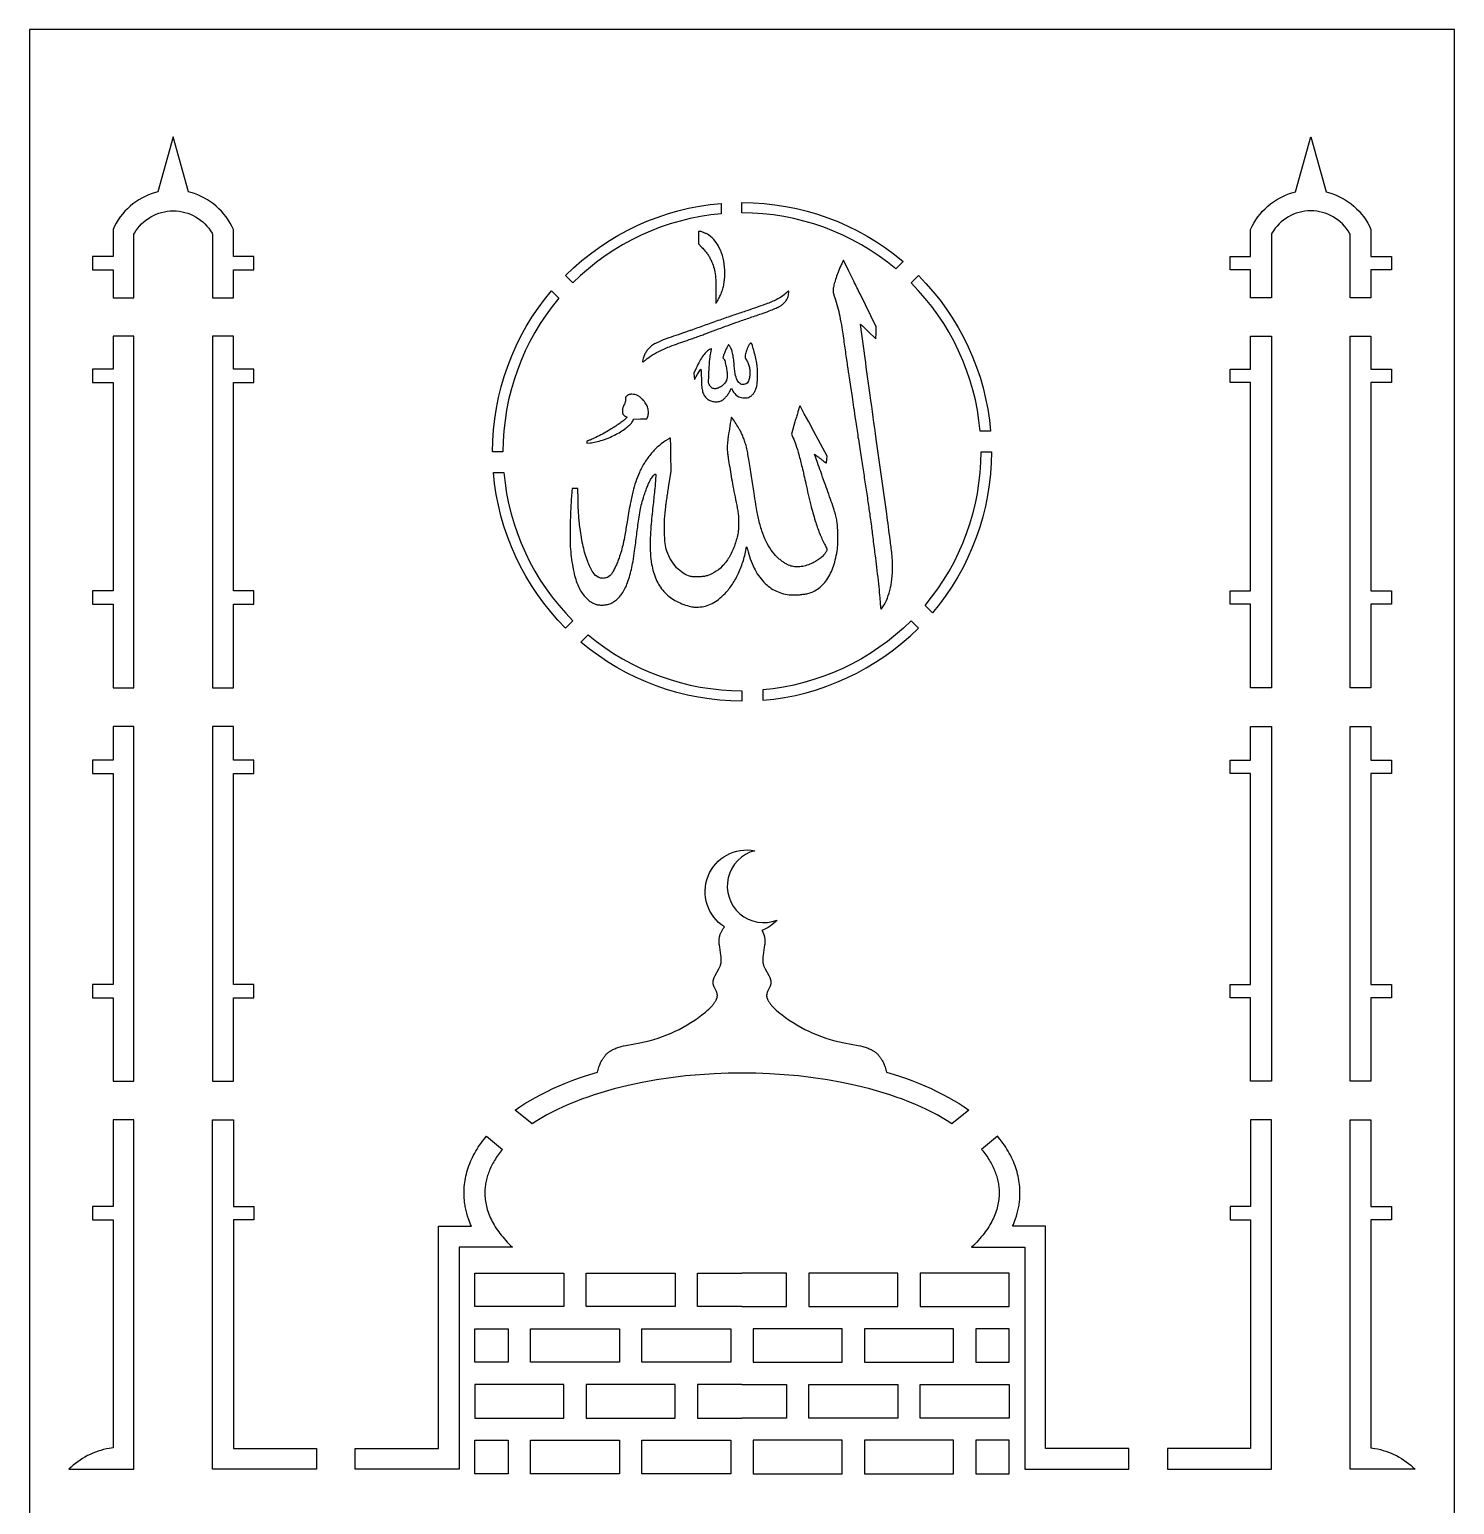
# Model space of a CAD drawing. Header units: millimetres. Extents: x 1061 to 2021, y 96 to 2096.
# Drawn here: x 1061 to 2021, y 1102 to 2096 of the extents above; entities that cross this region are included whole.
import ezdxf

# ---------------------------------------------------------------- set-up
doc = ezdxf.new("R2010")
doc.units = ezdxf.units.MM
doc.layers.add('DEFAULT_LAYER', color=1, linetype='Continuous')

msp = doc.modelspace()

# ---------------------------------------------------------------- linework, layer by layer
at = {"layer": 'DEFAULT_LAYER'}
for points in [[(1061.38, 96.32), (2021.38, 96.32), (2021.38, 2096.32), (1061.38, 2096.32)], [(1131.64, 1889.52), (1117.64, 1889.52), (1117.64, 1867.29), (1103.89, 1867.29), (1103.89, 1858.29), (1117.64, 1858.29), (1117.64, 1717.92), (1103.89, 1717.92), (1103.89, 1708.92), (1117.64, 1708.92), (1117.64, 1652.61), (1131.64, 1652.61)], [(1198.74, 1889.52), (1184.74, 1889.52), (1184.74, 1652.61), (1198.74, 1652.61), (1198.74, 1708.92), (1212.49, 1708.92), (1212.49, 1717.92), (1198.74, 1717.92), (1198.74, 1858.29), (1212.49, 1858.29), (1212.49, 1867.29), (1198.74, 1867.29)], [(1884.03, 1889.52), (1898.03, 1889.52), (1898.03, 1652.61), (1884.03, 1652.61), (1884.03, 1708.92), (1870.27, 1708.92), (1870.27, 1717.92), (1884.03, 1717.92), (1884.03, 1858.29), (1870.27, 1858.29), (1870.27, 1867.29), (1884.03, 1867.29)], [(1951.12, 1889.52), (1965.12, 1889.52), (1965.12, 1867.29), (1978.88, 1867.29), (1978.88, 1858.29), (1965.12, 1858.29), (1965.12, 1717.92), (1978.88, 1717.92), (1978.88, 1708.92), (1965.12, 1708.92), (1965.12, 1652.61), (1951.12, 1652.61)], [(1117.64, 1387.43), (1131.64, 1387.43), (1131.64, 1626.61), (1117.64, 1626.61), (1117.64, 1603.87), (1103.89, 1603.87), (1103.89, 1594.87), (1117.64, 1594.87), (1117.64, 1452.59), (1103.89, 1452.59), (1103.89, 1443.59), (1117.64, 1443.59)], [(1184.74, 1387.43), (1198.74, 1387.43), (1198.74, 1443.59), (1212.49, 1443.59), (1212.49, 1452.59), (1198.74, 1452.59), (1198.74, 1594.87), (1212.49, 1594.87), (1212.49, 1603.87), (1198.74, 1603.87), (1198.74, 1626.61), (1184.74, 1626.61)], [(1898.03, 1387.43), (1884.03, 1387.43), (1884.03, 1443.59), (1870.27, 1443.59), (1870.27, 1452.59), (1884.03, 1452.59), (1884.03, 1594.87), (1870.27, 1594.87), (1870.27, 1603.87), (1884.03, 1603.87), (1884.03, 1626.61), (1898.03, 1626.61)], [(1965.12, 1387.43), (1951.12, 1387.43), (1951.12, 1626.61), (1965.12, 1626.61), (1965.12, 1603.87), (1978.88, 1603.87), (1978.88, 1594.87), (1965.12, 1594.87), (1965.12, 1452.59), (1978.88, 1452.59), (1978.88, 1443.59), (1965.12, 1443.59)], [(1184.74, 1125.9), (1184.74, 1361.43), (1198.74, 1361.43), (1198.74, 1302.92), (1212.49, 1302.92), (1212.49, 1293.92), (1198.74, 1293.92), (1198.74, 1139.9), (1254.81, 1139.9), (1254.81, 1125.9)], [(1898.03, 1125.9), (1898.03, 1361.43), (1884.03, 1361.43), (1884.03, 1302.92), (1870.27, 1302.92), (1870.27, 1293.92), (1884.03, 1293.92), (1884.03, 1139.9), (1827.95, 1139.9), (1827.95, 1125.9)], [(1369.16, 1350.38), (1380, 1341.53), (1379.24, 1340.6), (1378.51, 1339.67), (1377.8, 1338.75), (1377.12, 1337.82), (1376.46, 1336.89), (1375.83, 1335.96), (1375.23, 1335.02), (1374.65, 1334.09), (1374.1, 1333.16), (1373.57, 1332.23), (1373.07, 1331.29), (1372.6, 1330.36), (1372.15, 1329.43), (1371.72, 1328.5), (1371.32, 1327.57), (1370.95, 1326.64), (1370.59, 1325.71), (1370.27, 1324.79), (1369.96, 1323.87), (1369.69, 1322.94), (1369.43, 1322.02), (1369.2, 1321.11), (1368.99, 1320.19), (1368.8, 1319.28), (1368.64, 1318.37), (1368.5, 1317.46), (1368.38, 1316.56), (1368.29, 1315.66), (1368.21, 1314.76), (1368.16, 1313.87), (1368.13, 1312.98), (1368.12, 1312.1), (1368.14, 1311), (1368.18, 1309.9), (1368.26, 1308.79), (1368.38, 1307.67), (1368.53, 1306.55), (1368.71, 1305.43), (1368.93, 1304.3), (1369.18, 1303.17), (1369.47, 1302.03), (1369.79, 1300.89), (1370.15, 1299.75), (1370.55, 1298.6), (1370.98, 1297.46), (1371.46, 1296.31), (1371.97, 1295.15), (1372.51, 1294), (1373.1, 1292.85), (1373.73, 1291.69), (1374.39, 1290.54), (1375.1, 1289.38), (1375.84, 1288.23), (1376.63, 1287.07), (1377.45, 1285.92), (1378.31, 1284.77), (1379.22, 1283.62), (1380.16, 1282.48), (1381.15, 1281.34), (1382.17, 1280.2), (1383.24, 1279.06), (1384.34, 1277.93), (1385.49, 1276.81), (1386.67, 1275.69), (1350.88, 1275.69), (1350.88, 1125.9), (1280.81, 1125.9), (1280.81, 1139.9), (1336.88, 1139.9), (1336.88, 1289.69), (1359.07, 1289.69), (1358.52, 1290.95), (1358, 1292.22), (1357.51, 1293.5), (1357.05, 1294.79), (1356.46, 1296.6), (1355.94, 1298.43), (1355.48, 1300.26), (1355.28, 1301.17), (1355.09, 1302.1), (1354.92, 1303.01), (1354.77, 1303.92), (1354.63, 1304.84), (1354.51, 1305.76), (1354.4, 1306.67), (1354.32, 1307.59), (1354.24, 1308.5), (1354.19, 1309.42), (1354.15, 1310.45), (1354.12, 1311.49), (1354.12, 1312.52), (1354.14, 1313.56), (1354.2, 1314.97), (1354.3, 1316.37), (1354.43, 1317.77), (1354.6, 1319.17), (1354.82, 1320.6), (1355.08, 1322.02), (1355.37, 1323.44), (1355.7, 1324.85), (1356.08, 1326.28), (1356.5, 1327.71), (1356.95, 1329.12), (1357.44, 1330.52), (1357.99, 1331.95), (1358.57, 1333.36), (1359.19, 1334.76), (1359.84, 1336.14), (1360.55, 1337.55), (1361.29, 1338.94), (1362.06, 1340.31), (1362.87, 1341.67), (1363.74, 1343.05), (1364.64, 1344.4), (1365.58, 1345.74), (1366.54, 1347.06), (1367.61, 1348.46)], [(1713.61, 1350.38), (1702.76, 1341.53), (1703.52, 1340.6), (1704.26, 1339.67), (1704.96, 1338.75), (1705.65, 1337.82), (1706.3, 1336.89), (1706.93, 1335.96), (1707.53, 1335.02), (1708.11, 1334.09), (1708.66, 1333.16), (1709.19, 1332.23), (1709.69, 1331.29), (1710.17, 1330.36), (1710.62, 1329.43), (1711.04, 1328.5), (1711.44, 1327.57), (1711.82, 1326.64), (1712.17, 1325.71), (1712.5, 1324.79), (1712.8, 1323.87), (1713.08, 1322.94), (1713.33, 1322.02), (1713.57, 1321.11), (1713.77, 1320.19), (1713.96, 1319.28), (1714.12, 1318.37), (1714.26, 1317.46), (1714.38, 1316.56), (1714.48, 1315.66), (1714.55, 1314.76), (1714.6, 1313.87), (1714.63, 1312.98), (1714.65, 1312.1), (1714.63, 1311), (1714.58, 1309.9), (1714.5, 1308.79), (1714.39, 1307.67), (1714.24, 1306.55), (1714.06, 1305.43), (1713.84, 1304.3), (1713.59, 1303.17), (1713.3, 1302.03), (1712.97, 1300.89), (1712.61, 1299.75), (1712.22, 1298.6), (1711.78, 1297.46), (1711.31, 1296.31), (1710.8, 1295.15), (1710.25, 1294), (1709.66, 1292.85), (1709.04, 1291.69), (1708.37, 1290.54), (1707.67, 1289.38), (1706.92, 1288.23), (1706.14, 1287.07), (1705.31, 1285.92), (1704.45, 1284.77), (1703.55, 1283.62), (1702.6, 1282.48), (1701.62, 1281.34), (1700.59, 1280.2), (1699.53, 1279.06), (1698.42, 1277.93), (1697.28, 1276.81), (1696.09, 1275.69), (1731.88, 1275.69), (1731.88, 1125.9), (1801.95, 1125.9), (1801.95, 1139.9), (1745.88, 1139.9), (1745.88, 1289.69), (1723.69, 1289.69), (1724.24, 1290.95), (1724.76, 1292.22), (1725.26, 1293.5), (1725.72, 1294.79), (1726.3, 1296.6), (1726.83, 1298.43), (1727.28, 1300.26), (1727.49, 1301.17), (1727.67, 1302.1), (1727.84, 1303.01), (1728, 1303.92), (1728.14, 1304.84), (1728.26, 1305.76), (1728.36, 1306.67), (1728.45, 1307.59), (1728.52, 1308.5), (1728.58, 1309.42), (1728.62, 1310.45), (1728.64, 1311.49), (1728.64, 1312.52), (1728.62, 1313.56), (1728.57, 1314.97), (1728.47, 1316.37), (1728.33, 1317.77), (1728.16, 1319.17), (1727.94, 1320.6), (1727.69, 1322.02), (1727.4, 1323.44), (1727.06, 1324.85), (1726.68, 1326.28), (1726.27, 1327.71), (1725.81, 1329.12), (1725.32, 1330.52), (1724.78, 1331.95), (1724.19, 1333.36), (1723.58, 1334.76), (1722.93, 1336.14), (1722.22, 1337.55), (1721.48, 1338.94), (1720.7, 1340.31), (1719.89, 1341.67), (1719.02, 1343.05), (1718.12, 1344.4), (1717.19, 1345.74), (1716.23, 1347.06), (1715.16, 1348.46)], [(1361.38, 1258.11), (1421.38, 1258.11), (1421.38, 1235.56), (1361.38, 1235.56)], [(1496.38, 1258.11), (1496.38, 1235.56), (1436.38, 1235.56), (1436.38, 1258.11)], [(1586.38, 1258.11), (1586.38, 1235.56), (1646.38, 1235.56), (1646.38, 1258.11)], [(1721.38, 1258.11), (1661.38, 1258.11), (1661.38, 1235.56), (1721.38, 1235.56)], [(1361.38, 1220.56), (1383.88, 1220.56), (1383.88, 1198.01), (1361.38, 1198.01)], [(1458.88, 1198.01), (1398.88, 1198.01), (1398.88, 1220.56), (1458.88, 1220.56)], [(1533.88, 1198.01), (1473.88, 1198.01), (1473.88, 1220.56), (1533.88, 1220.56)], [(1548.88, 1198.01), (1608.88, 1198.01), (1608.88, 1220.56), (1548.88, 1220.56)], [(1623.88, 1198.01), (1683.88, 1198.01), (1683.88, 1220.56), (1623.88, 1220.56)], [(1721.38, 1220.56), (1698.88, 1220.56), (1698.88, 1198.01), (1721.38, 1198.01)], [(1421.38, 1183.01), (1361.38, 1183.01), (1361.38, 1160.45), (1421.38, 1160.45)], [(1496.38, 1183.01), (1436.38, 1183.01), (1436.38, 1160.45), (1496.38, 1160.45)], [(1586.38, 1183.01), (1646.38, 1183.01), (1646.38, 1160.45), (1586.38, 1160.45)], [(1661.38, 1183.01), (1721.38, 1183.01), (1721.38, 1160.45), (1661.38, 1160.45)], [(1361.38, 1145.45), (1383.88, 1145.45), (1383.88, 1122.9), (1361.38, 1122.9)], [(1458.88, 1122.9), (1398.88, 1122.9), (1398.88, 1145.45), (1458.88, 1145.45)], [(1533.88, 1122.9), (1473.88, 1122.9), (1473.88, 1145.45), (1533.88, 1145.45)], [(1548.88, 1122.9), (1608.88, 1122.9), (1608.88, 1145.45), (1548.88, 1145.45)], [(1623.88, 1122.9), (1683.88, 1122.9), (1683.88, 1145.45), (1623.88, 1145.45)], [(1721.38, 1145.45), (1698.88, 1145.45), (1698.88, 1122.9), (1721.38, 1122.9)]]:
    msp.add_lwpolyline(points, close=True, dxfattribs=at)
for points in [[(1146.28, 1986.42, 0.225826), (1117.64, 1961.46), (1117.64, 1943.26), (1103.89, 1943.26), (1103.89, 1934.26), (1117.64, 1934.26), (1117.64, 1915.52), (1131.64, 1915.52), (1131.64, 1958.28), (1132.04, 1958.98, -0.576713), (1184.33, 1958.98), (1184.74, 1958.28), (1184.74, 1915.52), (1198.74, 1915.52), (1198.74, 1934.26), (1212.49, 1934.26), (1212.49, 1943.26), (1198.74, 1943.26), (1198.74, 1961.46, 0.225826), (1170.1, 1986.42), (1168.46, 1986.88), (1158.19, 2024.07), (1147.91, 1986.88)], [(1936.48, 1986.42, -0.225826), (1965.12, 1961.46), (1965.12, 1943.26), (1978.88, 1943.26), (1978.88, 1934.26), (1965.12, 1934.26), (1965.12, 1915.52), (1951.12, 1915.52), (1951.12, 1958.28), (1950.72, 1958.98, 0.576713), (1898.43, 1958.98), (1898.03, 1958.28), (1898.03, 1915.52), (1884.03, 1915.52), (1884.03, 1934.26), (1870.27, 1934.26), (1870.27, 1943.26), (1884.03, 1943.26), (1884.03, 1961.46, -0.225826), (1912.67, 1986.42), (1914.3, 1986.88), (1924.58, 2024.07), (1934.85, 1986.88)], [(1527.38, 1979.14), (1527.38, 1972.11, 0.176384), (1427.51, 1925.55), (1422.56, 1930.5, -0.177321)], [(1541.38, 1972.72), (1541.38, 1979.72, -0.177321), (1649.89, 1939.99), (1644.92, 1935.02, 0.176384)], [(1511.99, 1956.1), (1511.99, 1951.96), (1514.38, 1949.45, -0.013565), (1516.45, 1947.15, -0.022417), (1518.05, 1945.09, -0.024178), (1519.38, 1943.01, -0.019694), (1520.6, 1940.66, -0.038902), (1522.24, 1936.35, -0.03519), (1523.26, 1931.7, -0.028396), (1523.76, 1926.1, -0.013355), (1523.79, 1918.84, 0.001312), (1523.74, 1916.15, 0.002189), (1523.71, 1913.89, 0.000193), (1523.7, 1911.87, 0.416315), (1523.73, 1911.83, 0.268562), (1524.04, 1912.01, 0.002774), (1525.33, 1914.28, 0.009181), (1526.52, 1916.49, 0.023381), (1527.27, 1918.15, 0.024089), (1528.42, 1921.48, 0.025964), (1529.21, 1924.83, 0.025128), (1529.66, 1928.34, 0.01996), (1529.82, 1932.16, 0.04627), (1529.06, 1940.22, 0.055096), (1526.84, 1947.53, 0.060705), (1523.34, 1953.55, 0.084267), (1518.8, 1957.81, 0.029024), (1517.27, 1958.71, 0.023095), (1515.52, 1959.5, 0.023099), (1513.87, 1960.07, 0.071516), (1512.7, 1960.23), (1511.99, 1960.23)], [(1607.9, 1936.99, 0.010163), (1605.89, 1932.16, 0.015606), (1604.37, 1927.89, 0.018146), (1603.33, 1924.2, 0.033962), (1602.8, 1921.15, 0.028776), (1602.75, 1920.01, 0.045418), (1602.85, 1919.04, 0.027752), (1603.16, 1917.81, 0.004832), (1603.9, 1915.54, -0.015785), (1605.73, 1909.43, -0.014698), (1607.23, 1903.07, -0.011172), (1608.65, 1895.23, -0.004271), (1610.29, 1884.27, 0.000405), (1611.02, 1879.12, 0.00035), (1611.8, 1873.72, 0.000352), (1612.5, 1868.82, 0.001028), (1613, 1865.44, -0.000376), (1613.54, 1861.8), (1614.45, 1855.67), (1615.49, 1848.62), (1616.54, 1841.53, 0.000947), (1617.79, 1833.08, 0.000389), (1619.53, 1821.64, 0.000385), (1621.41, 1809.37, 0.000495), (1623.16, 1798.08, -0.001082), (1624.82, 1787.3, -0.001095), (1626.42, 1776.55, -0.001065), (1627.78, 1767.2, -0.004477), (1628.53, 1761.57, 0.000287), (1629.13, 1756.82, 0.00016), (1629.86, 1751.03, 0.000159), (1630.6, 1745.17, 0.000258), (1631.23, 1740.2, -0.002756), (1632.27, 1731.69, -0.002403), (1633.27, 1722.77, -0.002377), (1634.09, 1714.75, -0.007966), (1634.52, 1709.49, 0.003972), (1634.74, 1706.56, 0.146874), (1634.98, 1705.94, 0.4864), (1635.36, 1705.94, 0.019354), (1636.29, 1707.23, 0.053372), (1639.34, 1713.05, 0.040719), (1641.42, 1719.93, 0.035718), (1642.56, 1727.95, 0.024137), (1642.76, 1737.19, 0.02107), (1642.37, 1742.88, 0.004959), (1641.22, 1752.36, 0.001825), (1638.85, 1769.87, 0.000121), (1631.84, 1820.28, -0.000185), (1627.72, 1849.92, -0.000309), (1624.27, 1874.88), (1621.16, 1897.54, -0.234653), (1621.2, 1897.67, -0.404648), (1621.31, 1897.68, -0.000721), (1622.79, 1896.29, -0.004233), (1624.45, 1894.7, -0.002539), (1626.4, 1892.78), (1631.46, 1887.75), (1631.66, 1891.81), (1631.85, 1895.87), (1620.91, 1918.09, 0.000346), (1616.7, 1926.62, 0.000567), (1613.12, 1933.85), (1609.9, 1940.33, 0.076966), (1609.76, 1940.52, 0.504258), (1609.63, 1940.51, 0.005181), (1609.13, 1939.57, 0.010993), (1608.55, 1938.41, 0.006338)], [(1655.25, 1925.55), (1660.2, 1930.5, -0.177321), (1708.84, 1825.68), (1701.81, 1825.68, 0.176384)], [(1380.34, 1811.68), (1373.34, 1811.68, -0.177321), (1413.07, 1920.19), (1418.04, 1915.22, 0.176384)], [(1571.25, 1918.88, -0.07006), (1567.96, 1916.16, -0.032023), (1563.03, 1913.54, -0.020366), (1555.61, 1910.55, -0.005675), (1543.76, 1906.47, 0.002636), (1535.58, 1903.71, 0.001822), (1526.34, 1900.5, 0.001793), (1516.91, 1897.15, 0.002182), (1508.1, 1893.94, -0.00341), (1505.86, 1893.13, -0.002116), (1503.23, 1892.22, -0.002122), (1500.62, 1891.33, -0.003832), (1498.47, 1890.63, 0.00778), (1492.1, 1888.5, 0.014349), (1487.01, 1886.53, 0.01734), (1483.08, 1884.73, 0.046227), (1480.46, 1883.09, 0.042578), (1478.56, 1881.37, 0.042207), (1476.96, 1879.34, 0.04182), (1475.72, 1877.06, 0.040206), (1474.86, 1874.57, 0.006501), (1474.4, 1872.69, 0.304794), (1474.53, 1872.34, 0.334448), (1474.89, 1872.35, 0.007231), (1476.32, 1873.53, -0.038542), (1481.05, 1876.96, -0.028583), (1486.74, 1880.02, -0.020236), (1494.43, 1883.24, -0.006998), (1505.78, 1887.28, 0.002366), (1509.05, 1888.41, 0.0018), (1512.61, 1889.67, 0.001819), (1515.95, 1890.88, 0.004263), (1518.43, 1891.81, -0.002335), (1525.45, 1894.49, -0.002893), (1532.01, 1896.91, -0.00272), (1538.91, 1899.37, -0.001709), (1547.01, 1902.18, 0.00195), (1555.6, 1905.15, 0.007467), (1560.91, 1907.11, 0.011735), (1564.5, 1908.59, 0.029969), (1567.01, 1909.88, 0.035454), (1568.57, 1910.96, 0.032681), (1570, 1912.27, 0.033657), (1571.21, 1913.71, 0.045595), (1572.08, 1915.17, 0.051154), (1572.52, 1916.4, 0.026914), (1572.82, 1917.99, 0.020212), (1572.96, 1919.5, 0.234048), (1572.74, 1920.03, 0.32657), (1572.58, 1920.04, 0.025212), (1572.2, 1919.78, 0.026851), (1571.74, 1919.39, 0.016604)], [(1546.67, 1884.37, 0.064028), (1546.02, 1883.47, 0.015032), (1545.18, 1881.81, 0.016248), (1544.4, 1879.99, 0.028155), (1543.88, 1878.42, 0.025981), (1543.55, 1876.86, 0.064129), (1543.52, 1875.69, 0.073631), (1543.78, 1874.65, 0.043781), (1544.38, 1873.52, -0.05092), (1545.54, 1871.21, -0.040339), (1546.33, 1868.53, -0.039447), (1546.68, 1865.69, -0.042816), (1546.57, 1862.9, -0.030809), (1546.07, 1860.24, -0.089472), (1545.3, 1858.55, -0.123727), (1544.16, 1857.54, -0.090567), (1542.53, 1857.05, -0.185831), (1540.04, 1857.7, -0.131029), (1538.19, 1859.96, -0.066963), (1536.88, 1864.28, -0.018036), (1536, 1871.41, 0.013455), (1535.5, 1875.74, 0.030509), (1534.84, 1878.97, 0.040478), (1533.96, 1881.42, 0.066018), (1532.8, 1883.29), (1532.23, 1883.99), (1531.06, 1881.67, 0.010085), (1530.56, 1880.63, 0.006527), (1530.02, 1879.4, 0.006561), (1529.53, 1878.18, 0.01233), (1529.17, 1877.19), (1528.44, 1875.03), (1529.07, 1874.36, -0.123688), (1529.74, 1873.15, -0.012603), (1530.52, 1869.93, -0.016918), (1531.14, 1866.47, -0.03126), (1531.37, 1863.63, -0.010304), (1531.37, 1862.28, -0.028846), (1531.29, 1861.34, -0.037882), (1531.13, 1860.56, -0.033428), (1530.84, 1859.79, -0.078237), (1529.33, 1857.49, -0.064602), (1527.1, 1855.58, -0.068506), (1524.61, 1854.41, -0.122978), (1522.37, 1854.27, -0.088535), (1521.35, 1854.66, -0.063227), (1520.39, 1855.41, -0.060636), (1519.61, 1856.42, -0.066451), (1519.12, 1857.56, -0.078586), (1518.87, 1859.73, -0.003758), (1519.23, 1867.05, -0.006123), (1519.73, 1874.18, -0.03018), (1520.29, 1878.17, 0.001984), (1520.75, 1880.44, 0.069911), (1520.78, 1880.98, 0.45418), (1520.59, 1881.12, 0.064942), (1520.06, 1880.93, 0.069984), (1517.6, 1879.18, 0.043407), (1515.25, 1876.53, 0.034886), (1512.92, 1872.89, 0.018824), (1510.55, 1868.13), (1509.01, 1864.71), (1509.19, 1862.53), (1509.37, 1860.35), (1511.5, 1863.91), (1513.62, 1867.48), (1513.8, 1865.84, -0.014847), (1513.87, 1864.94, -0.003492), (1513.94, 1863.43, -0.003594), (1513.99, 1861.7, -0.003529), (1514.02, 1859.95, 0.021178), (1514.25, 1855.47, 0.048151), (1514.88, 1852.15, 0.063494), (1515.98, 1849.63, 0.077611), (1517.63, 1847.66, 0.072831), (1519.79, 1846.25, 0.067447), (1522.32, 1845.48, 0.06866), (1524.93, 1845.41, 0.080947), (1527.3, 1846.08, 0.057222), (1528.84, 1847.03, 0.038573), (1530.37, 1848.43, 0.035835), (1531.78, 1850.17, 0.032322), (1532.99, 1852.16), (1534.21, 1854.5), (1534.9, 1853.12, 0.040445), (1535.71, 1851.8, 0.122192), (1539.23, 1848.83, 0.063925), (1540.95, 1848.24, 0.045381), (1542.97, 1848.02, 0.046241), (1544.93, 1848.16, 0.080958), (1546.47, 1848.68, 0.065784), (1548.09, 1849.84, 0.055321), (1549.46, 1851.43, 0.050731), (1550.54, 1853.43, 0.03988), (1551.31, 1855.77, 0.047262), (1551.71, 1858.6, 0.011638), (1551.83, 1863.3, 0.012275), (1551.72, 1868.09, 0.034402), (1551.33, 1871.41, 0.012061), (1550.43, 1875.62, 0.009537), (1549.27, 1880.12, 0.003193), (1548.04, 1884.42, 0.245889), (1547.56, 1884.91, 0.176571), (1547.41, 1884.91, 0.04208), (1547.18, 1884.79, 0.038169), (1546.92, 1884.61, 0.029762)], [(1463.94, 1849.43, 0.016782), (1463.19, 1848.77, 0.100978), (1462.9, 1848.34, 0.096921), (1462.79, 1847.83, 0.014861), (1462.8, 1846.78, -0.024923), (1462.79, 1845.82, -0.048395), (1462.67, 1845.06, -0.040622), (1462.39, 1844.26, -0.012952), (1461.86, 1843.12, 0.014096), (1461.33, 1841.99, 0.038121), (1461.03, 1841.15, 0.042693), (1460.89, 1840.33, 0.021768), (1460.85, 1839.29, 0.014356), (1460.88, 1838.29, 0.0502), (1460.98, 1837.65, 0.067454), (1461.19, 1837.15, 0.043038), (1461.55, 1836.63, 0.032966), (1461.88, 1836.29, 0.022442), (1462.3, 1835.94, 0.02267), (1462.74, 1835.64, 0.041612), (1463.12, 1835.44), (1463.99, 1835.08), (1463.06, 1834.11, -0.034026), (1461.61, 1832.8, -0.010515), (1459.27, 1831.03, -0.009947), (1456.42, 1829.06, -0.008152), (1453.31, 1827.07, -0.012444), (1449.58, 1824.89, -0.007494), (1445.07, 1822.5, -0.006536), (1440.79, 1820.38, -0.035457), (1438.38, 1819.42, 0.012497), (1437.5, 1819.12, 0.072578), (1437.07, 1818.89, 0.138156), (1436.86, 1818.61, 0.094404), (1436.79, 1818.22), (1436.79, 1817.53), (1439.12, 1817.7, 0.041205), (1442.84, 1818.29, 0.019759), (1447.48, 1819.62, 0.019289), (1452.3, 1821.41, 0.024175), (1456.6, 1823.46, 0.02046), (1460.48, 1825.75, 0.026259), (1463.84, 1828.18, 0.029172), (1466.44, 1830.54, 0.076013), (1467.91, 1832.58), (1468.49, 1833.73), (1472.92, 1833.81), (1477.35, 1833.88), (1477.89, 1835.44, 0.082963), (1478.37, 1838.22, 0.07408), (1477.95, 1841.12, 0.066766), (1476.64, 1844.03, 0.049448), (1474.48, 1846.82, 0.032336), (1472.68, 1848.5, 0.056101), (1470.96, 1849.61, 0.06259), (1469.18, 1850.23, 0.052903), (1467.2, 1850.44, 0.011741), (1465.94, 1850.41, 0.063409), (1465.27, 1850.3, 0.077082), (1464.71, 1850.02, 0.02201)], [(1579.92, 1841.5, 0.004987), (1579.64, 1840.59, 0.000373), (1578.89, 1838.1, 0.000516), (1578.01, 1835.13, 0.000392), (1577.05, 1831.87), (1574.63, 1823.63), (1575.65, 1821.4, -0.025877), (1577.62, 1816.4, -0.01277), (1579.63, 1809.87, -0.009828), (1581.83, 1801.39, -0.004396), (1584.4, 1790.15, 0.006267), (1587.75, 1775.76, 0.014812), (1590.7, 1765.15, 0.019356), (1593.66, 1756.75, 0.026048), (1597.02, 1749.42, -0.013291), (1598.23, 1746.96, -0.102211), (1598.51, 1745.71, -0.135266), (1598.24, 1744.61, -0.029591), (1597.16, 1742.96, -0.05024), (1595.38, 1740.99, -0.030634), (1592.93, 1739.03, -0.029103), (1590.07, 1737.26, -0.030107), (1587.06, 1735.85, -0.038378), (1583.21, 1734.66, -0.045079), (1579.44, 1734.16, -0.048687), (1575.9, 1734.35, -0.063305), (1572.79, 1735.24, -0.034756), (1571.07, 1736.13, -0.018246), (1569.07, 1737.44, -0.0175), (1567.01, 1739.01, -0.019184), (1565.13, 1740.67, -0.048523), (1561, 1745.48, -0.040384), (1557.58, 1751.29, -0.03531), (1554.76, 1758.32, -0.022626), (1552.46, 1766.8, -0.009824), (1551.65, 1770.77, -0.004004), (1550.7, 1776.2, -0.002754), (1549.48, 1783.79, -0.000876), (1547.75, 1795.11, 0.001148), (1546.83, 1801.05, 0.001488), (1545.97, 1806.49, 0.001116), (1545.22, 1811.05, 0.013414), (1544.88, 1812.8, 0.015159), (1544.1, 1815.86, 0.012219), (1543.08, 1819.1, 0.01248), (1541.95, 1822.17, 0.020367), (1540.82, 1824.7, 0.020973), (1539.58, 1826.97, 0.005553), (1537.4, 1830.48, 0.002195), (1535.06, 1834.13, 0.111085), (1534.45, 1834.72, 0.53373), (1534.13, 1834.57, 0.000864), (1532.92, 1827.18, 0.004994), (1531.9, 1820.4, 0.017963), (1531.44, 1816.05, 0.020482), (1531.4, 1814.47, 0.017024), (1531.48, 1812.8, 0.011819), (1531.71, 1810.64, 0.003705), (1532.15, 1807.42, 0.003586), (1533.09, 1801.26, 0.003529), (1534.12, 1795.08, 0.003315), (1535.3, 1788.56, 0.002464), (1536.69, 1781.38, -0.001783), (1538.17, 1773.77, -0.013638), (1538.76, 1770.18, -0.022726), (1539.01, 1767.31, -0.010336), (1539.09, 1763.55, -0.012109), (1539.01, 1759.77, -0.028664), (1538.72, 1756.98, -0.027295), (1538.1, 1754.15, -0.010068), (1536.93, 1750.24, -0.041452), (1533.6, 1742.22, -0.058899), (1529.28, 1735.83, -0.065725), (1524.01, 1731.14, -0.07261), (1517.88, 1728.16, -0.045541), (1515.44, 1727.63, -0.021612), (1512.22, 1727.37, -0.021506), (1509.03, 1727.38, -0.051797), (1506.7, 1727.74, -0.077986), (1501.79, 1729.87, -0.062982), (1497.36, 1733.54, -0.057219), (1493.63, 1738.58, -0.045348), (1490.78, 1744.73, -0.0598), (1489.63, 1749.79, -0.019535), (1489.13, 1757.44, -0.019003), (1489.23, 1766.13, -0.019361), (1490, 1774.73, -0.004138), (1490.32, 1777.11, -0.001193), (1490.86, 1780.78, -0.0012), (1491.49, 1784.91, -0.001278), (1492.13, 1788.96), (1493.68, 1798.66), (1493.49, 1809.83, 0.000995), (1493.41, 1814.12, 0.001659), (1493.33, 1817.72, 0.000111), (1493.24, 1820.96, 0.406046), (1493.19, 1821.01, 0.124022), (1493.1, 1820.98, 0.001434), (1492.59, 1820.71, 0.004272), (1492, 1820.38, 0.002762), (1491.32, 1819.99, 0.046737), (1485.7, 1815.96, 0.037065), (1480.42, 1810.66, 0.03601), (1475.84, 1804.45, 0.037443), (1472.26, 1797.73, 0.022481), (1469.82, 1791.44, 0.020108), (1467.85, 1784.72, 0.015094), (1466.02, 1776.29, 0.00569), (1463.94, 1764.4, -0.00327), (1462.44, 1755.49, -0.011047), (1461.28, 1749.7, -0.015211), (1460.1, 1745.03, -0.012381), (1458.55, 1740.1, -0.016625), (1457.44, 1737.16, -0.012318), (1456.02, 1733.99, -0.012155), (1454.57, 1731.13, -0.03709), (1453.4, 1729.3, -0.165618), (1449.54, 1726.65, -0.083745), (1447.21, 1726.4, -0.089798), (1445, 1726.95, -0.151908), (1441.03, 1730.43, -0.045345), (1437.44, 1737.74, -0.037427), (1434.42, 1747.76, -0.022486), (1432.29, 1760.01, -0.006425), (1431.75, 1764.71, -0.008092), (1431.38, 1769.08, -0.007303), (1431.12, 1773.79, -0.003936), (1430.93, 1779.61), (1430.75, 1787.04), (1426.96, 1787.04), (1426.79, 1785.13, 0.010826), (1426.06, 1774.72, 0.007202), (1425.65, 1762.76, 0.006983), (1425.58, 1751.58, 0.022572), (1425.98, 1744.16, 0.026086), (1428, 1730.82, 0.054928), (1431.22, 1720.86, 0.073304), (1435.72, 1713.83, 0.105292), (1441.6, 1709.39, 0.020085), (1442.68, 1708.94, 0.035914), (1443.6, 1708.67, 0.030812), (1444.64, 1708.52, 0.011027), (1446.14, 1708.41, 0.04222), (1449.4, 1708.54, 0.056348), (1452.28, 1709.24, 0.056567), (1454.92, 1710.55, 0.043002), (1457.47, 1712.54, 0.045299), (1459.9, 1715.23, 0.035753), (1462.03, 1718.54, 0.031666), (1463.88, 1722.52, 0.021637), (1465.5, 1727.24, 0.014957), (1466.86, 1732.43, 0.013841), (1467.95, 1737.83, 0.009376), (1469.04, 1744.88, 0.002654), (1470.47, 1755.91, -0.002737), (1471.8, 1766.21, -0.012704), (1472.76, 1772.13, -0.019149), (1473.81, 1776.77, -0.013131), (1475.34, 1781.95, -0.006962), (1476.49, 1785.32, -0.00902), (1477.65, 1788.38, -0.009989), (1478.74, 1790.98, -0.022321), (1479.7, 1792.9, -0.024109), (1480.53, 1794.24, -0.024827), (1481.48, 1795.48, -0.020764), (1482.37, 1796.45, -0.198709), (1482.89, 1796.66, -0.428133), (1483.32, 1796.21, -0.005554), (1483.07, 1791.83, -0.008532), (1482.51, 1785.46, -0.002043), (1481.37, 1774.9, 0.006851), (1480.06, 1761.53, 0.015577), (1479.52, 1751.4, 0.020138), (1479.67, 1743.16, 0.027762), (1480.51, 1735.81, 0.059906), (1483.55, 1725.6, 0.08121), (1488.74, 1717.51, 0.082175), (1496.18, 1711.56, 0.062978), (1505.85, 1707.66, 0.009821), (1507.63, 1707.22, 0.029084), (1508.87, 1707.02, 0.028054), (1510.15, 1706.96, 0.008634), (1512.08, 1707.01, 0.052202), (1516.87, 1707.73, 0.055911), (1521.28, 1709.42, 0.050549), (1525.57, 1712.21, 0.031975), (1529.97, 1716.24, 0.046532), (1534.91, 1722.45, 0.036687), (1539.07, 1729.97, 0.034788), (1542.29, 1738.46, 0.031886), (1544.42, 1747.56, -0.658048), (1544.5, 1747.58, -0.067675), (1544.64, 1747.33, -0.024364), (1544.83, 1746.78, -0.009672), (1545.04, 1746, 0.05101), (1549.57, 1733.33, 0.079275), (1556.14, 1723.79, 0.09209), (1564.53, 1717.73, 0.096864), (1574.38, 1715.23, 0.021464), (1577.04, 1715.2, 0.013538), (1580.14, 1715.38, 0.013587), (1583.18, 1715.72, 0.023875), (1585.67, 1716.19, 0.107558), (1593.12, 1719.78, 0.084937), (1599.17, 1726.42, 0.070824), (1603.47, 1735.86, 0.045811), (1605.79, 1747.66, 0.023108), (1606, 1751.36, 0.008981), (1605.96, 1756.49, 0.008815), (1605.75, 1761.56, 0.027184), (1605.35, 1764.96, 0.019657), (1604.59, 1768.57, 0.015556), (1603.49, 1772.39, 0.00713), (1601.53, 1778.23, 0.000862), (1597.01, 1790.99, -0.000394), (1594.41, 1798.31, -0.000655), (1592.23, 1804.49), (1590.26, 1810.08, -0.64857), (1590.33, 1810.14, -0.000362), (1591.44, 1809.28, -0.002989), (1592.68, 1808.31, -0.001798), (1594.14, 1807.13, 0.004309), (1595.61, 1805.96, 0.007005), (1596.89, 1804.99, 0.002073), (1597.99, 1804.18, 0.304124), (1598.14, 1804.18, 0.208256), (1598.23, 1804.3, 0.007044), (1598.34, 1804.91, 0.012228), (1598.45, 1805.65, 0.0081), (1598.54, 1806.5), (1598.73, 1808.69), (1589.76, 1825.39), (1586.31, 1831.82), (1583.37, 1837.3), (1580.75, 1842.17, 0.00275), (1580.58, 1842.49, 0.331497), (1580.45, 1842.55, 0.194194), (1580.31, 1842.45, 0.056592), (1580.13, 1842.11, 0.013206)], [(1702.42, 1811.68), (1709.42, 1811.68, -0.177321), (1669.69, 1703.17), (1664.72, 1708.14, 0.176384)], [(1427.51, 1697.81), (1422.56, 1692.86, -0.177321), (1373.93, 1797.68), (1380.95, 1797.68, 0.176384)], [(1660.2, 1692.86), (1655.25, 1697.81, -0.176384), (1555.38, 1651.25), (1555.38, 1644.22, 0.177321)], [(1541.38, 1650.64), (1541.38, 1643.64, -0.177321), (1432.87, 1683.37), (1437.84, 1688.34, 0.176384)], [(1682.81, 1358.8), (1679.64, 1360.83), (1676.33, 1362.81), (1672.88, 1364.75), (1669.3, 1366.63), (1665.6, 1368.47), (1661.77, 1370.25), (1657.82, 1371.97), (1653.77, 1373.64), (1649.61, 1375.24), (1645.35, 1376.78), (1641.01, 1378.25), (1636.58, 1379.66), (1632.07, 1380.99), (1627.49, 1382.26), (1618.16, 1384.58), (1608.64, 1386.61), (1598.99, 1388.35), (1589.27, 1389.8), (1579.53, 1390.97), (1569.82, 1391.86), (1560.2, 1392.48), (1550.71, 1392.84), (1541.38, 1392.95), (1532.06, 1392.84), (1522.57, 1392.48), (1512.94, 1391.86), (1503.24, 1390.97), (1493.5, 1389.8), (1483.78, 1388.35), (1474.12, 1386.61), (1464.6, 1384.58), (1455.27, 1382.26), (1450.69, 1380.99), (1446.19, 1379.66), (1441.76, 1378.25), (1437.41, 1376.78), (1433.15, 1375.24), (1429, 1373.64), (1424.94, 1371.97), (1421, 1370.25), (1417.17, 1368.47), (1413.46, 1366.63), (1409.88, 1364.75), (1406.43, 1362.81), (1403.12, 1360.83), (1399.95, 1358.8), (1388.64, 1368.03), (1391.64, 1370.09), (1395.09, 1372.32), (1398.6, 1374.45), (1402.31, 1376.56), (1406.07, 1378.58), (1410.03, 1380.57), (1414.04, 1382.46), (1418.23, 1384.33), (1422.46, 1386.1), (1426.86, 1387.83), (1431.29, 1389.46), (1435.88, 1391.05), (1444.02, 1393.63), (1444.21, 1394.42), (1444.43, 1395.22), (1444.67, 1396.01), (1444.92, 1396.81), (1445.2, 1397.6), (1445.5, 1398.38), (1445.82, 1399.16), (1446.16, 1399.92), (1446.52, 1400.67), (1446.9, 1401.4), (1447.11, 1401.76), (1447.31, 1402.12), (1447.52, 1402.47), (1447.74, 1402.81), (1447.97, 1403.15), (1448.2, 1403.48), (1448.43, 1403.81), (1448.68, 1404.12), (1448.92, 1404.44), (1449.18, 1404.74), (1449.44, 1405.04), (1449.7, 1405.32), (1449.96, 1405.58), (1450.22, 1405.84), (1450.48, 1406.08), (1450.75, 1406.32), (1451.03, 1406.56), (1451.31, 1406.78), (1451.59, 1407), (1451.88, 1407.22), (1452.18, 1407.43), (1452.47, 1407.63), (1452.78, 1407.82), (1453.08, 1408.01), (1453.4, 1408.2), (1453.71, 1408.38), (1454.03, 1408.55), (1454.35, 1408.72), (1455.01, 1409.04), (1455.69, 1409.34), (1456.37, 1409.62), (1457.07, 1409.89), (1457.79, 1410.14), (1458.51, 1410.38), (1459.25, 1410.6), (1459.99, 1410.81), (1461.51, 1411.19), (1463.05, 1411.54), (1472.62, 1413.29), (1475.79, 1413.96), (1478.9, 1414.72), (1481.96, 1415.56), (1484.96, 1416.49), (1487.91, 1417.51), (1490.81, 1418.61), (1493.65, 1419.8), (1496.43, 1421.07), (1499.16, 1422.41), (1501.83, 1423.84), (1504.45, 1425.34), (1507.01, 1426.92), (1509.52, 1428.58), (1511.98, 1430.3), (1514.37, 1432.1), (1516.71, 1433.97), (1518.25, 1435.27), (1519, 1435.94), (1519.74, 1436.64), (1520.46, 1437.36), (1520.81, 1437.74), (1521.16, 1438.12), (1521.5, 1438.51), (1521.84, 1438.92), (1522.17, 1439.33), (1522.49, 1439.75), (1522.73, 1440.08), (1522.96, 1440.41), (1523.18, 1440.75), (1523.4, 1441.1), (1523.61, 1441.45), (1523.8, 1441.8), (1523.9, 1441.98), (1523.98, 1442.16), (1524.07, 1442.34), (1524.15, 1442.52), (1524.23, 1442.7), (1524.3, 1442.89), (1524.37, 1443.07), (1524.44, 1443.25), (1524.5, 1443.44), (1524.55, 1443.62), (1524.6, 1443.81), (1524.64, 1443.99), (1524.68, 1444.18), (1524.71, 1444.36), (1524.74, 1444.55), (1524.76, 1444.73), (1524.77, 1444.92), (1524.78, 1445.01), (1524.78, 1445.1), (1524.78, 1445.2), (1524.78, 1445.29), (1524.78, 1445.38), (1524.78, 1445.47), (1524.77, 1445.59), (1524.76, 1445.71), (1524.74, 1445.83), (1524.73, 1445.95), (1524.71, 1446.07), (1524.69, 1446.19), (1524.66, 1446.31), (1524.64, 1446.43), (1524.61, 1446.55), (1524.58, 1446.67), (1524.51, 1446.91), (1524.43, 1447.15), (1524.35, 1447.38), (1524.26, 1447.62), (1524.16, 1447.86), (1523.96, 1448.33), (1522.82, 1450.67), (1522.6, 1451.14), (1522.5, 1451.37), (1522.41, 1451.6), (1522.32, 1451.83), (1522.24, 1452.07), (1522.17, 1452.3), (1522.1, 1452.53), (1522.07, 1452.64), (1522.05, 1452.76), (1522.02, 1452.88), (1522, 1452.99), (1521.98, 1453.09), (1521.96, 1453.2), (1521.95, 1453.3), (1521.94, 1453.4), (1521.93, 1453.5), (1521.92, 1453.6), (1521.91, 1453.71), (1521.91, 1453.81), (1521.91, 1454.01), (1521.91, 1454.21), (1521.92, 1454.42), (1521.93, 1454.62), (1521.96, 1454.83), (1521.99, 1455.03), (1522.02, 1455.23), (1522.06, 1455.44), (1522.11, 1455.64), (1522.16, 1455.84), (1522.22, 1456.05), (1522.28, 1456.25), (1522.34, 1456.45), (1522.41, 1456.66), (1522.49, 1456.86), (1522.57, 1457.06), (1522.74, 1457.47), (1522.92, 1457.88), (1523.12, 1458.29), (1523.33, 1458.7), (1525.86, 1463.25), (1526.07, 1463.67), (1526.27, 1464.09), (1526.46, 1464.52), (1526.63, 1464.94), (1526.8, 1465.37), (1526.87, 1465.58), (1526.94, 1465.8), (1527, 1466.01), (1527.06, 1466.23), (1527.12, 1466.45), (1527.17, 1466.67), (1527.22, 1466.89), (1527.26, 1467.11), (1527.3, 1467.33), (1527.33, 1467.55), (1527.36, 1467.77), (1527.38, 1468), (1527.4, 1468.22), (1527.42, 1468.44), (1527.44, 1468.89), (1527.45, 1469.34), (1527.44, 1469.79), (1527.42, 1470.24), (1527.4, 1470.69), (1527.36, 1471.14), (1527.31, 1471.6), (1527.2, 1472.51), (1526.36, 1477.73), (1526.17, 1479.16), (1526.1, 1479.87), (1526.04, 1480.57), (1526.01, 1481.27), (1526, 1481.62), (1526, 1481.97), (1526, 1482.32), (1526.01, 1482.66), (1526.03, 1483), (1526.06, 1483.35), (1526.09, 1483.69), (1526.13, 1484.03), (1526.19, 1484.36), (1526.25, 1484.7), (1526.29, 1484.93), (1526.35, 1485.15), (1526.4, 1485.38), (1526.46, 1485.6), (1526.52, 1485.83), (1526.59, 1486.05), (1526.66, 1486.27), (1526.74, 1486.5), (1526.9, 1486.94), (1527.08, 1487.37), (1527.28, 1487.8), (1527.49, 1488.23), (1527.71, 1488.65), (1527.95, 1489.07), (1528.2, 1489.49), (1528.46, 1489.9), (1528.73, 1490.3), (1529.02, 1490.71), (1529.32, 1491.1), (1529.63, 1491.49, -0.830957), (1549.99, 1542.79, 1.064946), (1565.06, 1496.04, -0.111671), (1554.8, 1489.1), (1554.95, 1488.84), (1555.1, 1488.57), (1555.24, 1488.31), (1555.37, 1488.04), (1555.5, 1487.77), (1555.63, 1487.5), (1555.74, 1487.22), (1555.85, 1486.95), (1555.96, 1486.67), (1556.06, 1486.4), (1556.15, 1486.12), (1556.24, 1485.84), (1556.32, 1485.55), (1556.39, 1485.27), (1556.46, 1484.98), (1556.52, 1484.7), (1556.58, 1484.36), (1556.63, 1484.03), (1556.67, 1483.69), (1556.71, 1483.35), (1556.73, 1483), (1556.75, 1482.66), (1556.76, 1482.32), (1556.77, 1481.97), (1556.77, 1481.62), (1556.76, 1481.27), (1556.72, 1480.57), (1556.67, 1479.87), (1556.59, 1479.16), (1556.4, 1477.73), (1555.57, 1472.51), (1555.45, 1471.6), (1555.41, 1471.14), (1555.37, 1470.69), (1555.34, 1470.24), (1555.32, 1469.79), (1555.32, 1469.34), (1555.32, 1468.89), (1555.35, 1468.44), (1555.36, 1468.22), (1555.38, 1468), (1555.41, 1467.77), (1555.43, 1467.55), (1555.47, 1467.33), (1555.5, 1467.11), (1555.55, 1466.89), (1555.59, 1466.67), (1555.64, 1466.45), (1555.7, 1466.23), (1555.76, 1466.01), (1555.83, 1465.8), (1555.9, 1465.58), (1555.97, 1465.37), (1556.13, 1464.94), (1556.31, 1464.52), (1556.49, 1464.09), (1556.69, 1463.67), (1556.91, 1463.25), (1559.44, 1458.7), (1559.64, 1458.29), (1559.84, 1457.88), (1560.03, 1457.47), (1560.2, 1457.06), (1560.27, 1456.86), (1560.35, 1456.66), (1560.42, 1456.45), (1560.49, 1456.25), (1560.55, 1456.05), (1560.6, 1455.84), (1560.66, 1455.64), (1560.7, 1455.44), (1560.74, 1455.23), (1560.78, 1455.03), (1560.81, 1454.83), (1560.83, 1454.62), (1560.85, 1454.42), (1560.86, 1454.21), (1560.86, 1454.01), (1560.86, 1453.81), (1560.85, 1453.71), (1560.84, 1453.6), (1560.84, 1453.5), (1560.83, 1453.4), (1560.81, 1453.3), (1560.8, 1453.2), (1560.78, 1453.09), (1560.77, 1452.99), (1560.74, 1452.88), (1560.72, 1452.76), (1560.69, 1452.64), (1560.66, 1452.53), (1560.6, 1452.3), (1560.52, 1452.07), (1560.44, 1451.83), (1560.35, 1451.6), (1560.26, 1451.37), (1560.16, 1451.14), (1559.95, 1450.67), (1558.81, 1448.33), (1558.6, 1447.86), (1558.51, 1447.62), (1558.42, 1447.38), (1558.33, 1447.15), (1558.26, 1446.91), (1558.19, 1446.67), (1558.16, 1446.55), (1558.13, 1446.43), (1558.1, 1446.31), (1558.08, 1446.19), (1558.06, 1446.07), (1558.04, 1445.95), (1558.02, 1445.83), (1558.01, 1445.71), (1558, 1445.59), (1557.99, 1445.47), (1557.98, 1445.38), (1557.98, 1445.29), (1557.98, 1445.2), (1557.98, 1445.1), (1557.99, 1445.01), (1557.99, 1444.92), (1558, 1444.73), (1558.02, 1444.55), (1558.05, 1444.36), (1558.08, 1444.18), (1558.12, 1443.99), (1558.17, 1443.81), (1558.21, 1443.62), (1558.27, 1443.44), (1558.33, 1443.25), (1558.39, 1443.07), (1558.46, 1442.89), (1558.53, 1442.7), (1558.61, 1442.52), (1558.69, 1442.34), (1558.78, 1442.16), (1558.87, 1441.98), (1558.96, 1441.8), (1559.16, 1441.45), (1559.36, 1441.1), (1559.58, 1440.75), (1559.81, 1440.41), (1560.04, 1440.08), (1560.28, 1439.75), (1560.6, 1439.33), (1560.93, 1438.92), (1561.26, 1438.51), (1561.6, 1438.12), (1561.95, 1437.74), (1562.3, 1437.36), (1563.02, 1436.64), (1563.76, 1435.94), (1564.51, 1435.27), (1566.05, 1433.97), (1568.39, 1432.1), (1570.79, 1430.3), (1573.24, 1428.58), (1575.75, 1426.92), (1578.31, 1425.34), (1580.93, 1423.84), (1583.61, 1422.41), (1586.33, 1421.07), (1589.12, 1419.8), (1591.96, 1418.61), (1594.85, 1417.51), (1597.8, 1416.49), (1600.8, 1415.56), (1603.86, 1414.72), (1606.98, 1413.96), (1610.14, 1413.29), (1619.71, 1411.54), (1621.26, 1411.19), (1622.77, 1410.81), (1623.52, 1410.6), (1624.25, 1410.38), (1624.98, 1410.14), (1625.69, 1409.89), (1626.39, 1409.62), (1627.08, 1409.34), (1627.75, 1409.04), (1628.41, 1408.72), (1628.73, 1408.55), (1629.05, 1408.38), (1629.37, 1408.2), (1629.68, 1408.01), (1629.99, 1407.82), (1630.29, 1407.63), (1630.59, 1407.43), (1630.88, 1407.22), (1631.17, 1407), (1631.46, 1406.78), (1631.74, 1406.56), (1632.01, 1406.32), (1632.28, 1406.08), (1632.55, 1405.84), (1632.81, 1405.58), (1633.06, 1405.32), (1633.33, 1405.04), (1633.59, 1404.74), (1633.84, 1404.44), (1634.09, 1404.12), (1634.33, 1403.81), (1634.57, 1403.48), (1634.8, 1403.15), (1635.02, 1402.81), (1635.24, 1402.47), (1635.45, 1402.12), (1635.66, 1401.76), (1635.86, 1401.4), (1636.24, 1400.67), (1636.61, 1399.92), (1636.95, 1399.16), (1637.27, 1398.38), (1637.57, 1397.6), (1637.84, 1396.81), (1638.1, 1396.01), (1638.33, 1395.22), (1638.55, 1394.42), (1638.75, 1393.63), (1646.89, 1391.05), (1651.47, 1389.46), (1655.91, 1387.83), (1660.31, 1386.1), (1664.54, 1384.33), (1668.73, 1382.46), (1672.73, 1380.57), (1676.69, 1378.58), (1680.45, 1376.56), (1684.16, 1374.45), (1687.67, 1372.32), (1691.12, 1370.09), (1694.12, 1368.03)], [(1115.13, 1139.94, 0.158597), (1087.95, 1125.9), (1131.64, 1125.9), (1131.64, 1361.43), (1117.64, 1361.43), (1117.64, 1302.92), (1103.89, 1302.92), (1103.89, 1293.92), (1117.64, 1293.92), (1117.64, 1140.35)], [(1967.64, 1139.94, -0.158597), (1994.81, 1125.9), (1951.12, 1125.9), (1951.12, 1361.43), (1965.12, 1361.43), (1965.12, 1302.92), (1978.88, 1302.92), (1978.88, 1293.92), (1965.12, 1293.92), (1965.12, 1140.35)]]:
    msp.add_lwpolyline(points, format="xyb", close=True, dxfattribs=at)
for points in [[(1541.38, 1235.56), (1511.38, 1235.56), (1511.38, 1258.11), (1541.38, 1258.11)], [(1541.38, 1235.56), (1571.38, 1235.56), (1571.38, 1258.11), (1541.38, 1258.11)], [(1541.38, 1183.01), (1511.38, 1183.01), (1511.38, 1160.45), (1541.38, 1160.45)], [(1541.38, 1183.01), (1571.38, 1183.01), (1571.38, 1160.45), (1541.38, 1160.45)]]:
    msp.add_lwpolyline(points, dxfattribs=at)

doc.saveas('drawing.dxf')
